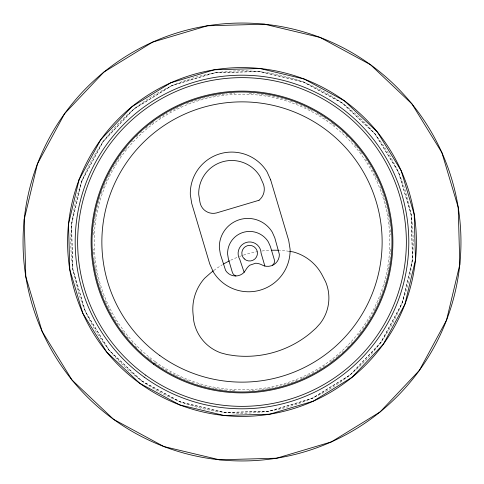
<?xml version="1.0" encoding="UTF-8"?>
<svg xmlns="http://www.w3.org/2000/svg" width="484" height="484" viewBox="0 0 484 484"><rect width="100%" height="100%" fill="white"/><g stroke="black" fill="none" stroke-linecap="round" stroke-linejoin="round"><path stroke-width="0.36" stroke-dasharray="2.42 1.81" d="M288.954 251.299L285.427 250.779A101.549 101.549 0 0 0 279.601 250.331M390.842 249.133A149.012 149.012 0 0 1 390.497 254.36M390.225 257.319A149.012 149.012 0 0 1 389.699 261.753M389.596 262.497A149.012 149.012 0 0 1 388.519 269.164M388.38 269.903A149.012 149.012 0 0 1 383.927 287.417M382.983 290.261A149.012 149.012 0 0 1 381.471 294.466M381.211 295.161A149.012 149.012 0 0 1 380.121 297.932M379.837 298.622A149.012 149.012 0 0 1 375.505 308.187M375.173 308.865A149.012 149.012 0 0 1 372.353 314.201M370.865 316.826A149.012 149.012 0 0 1 364.428 326.954M363.998 327.565A149.012 149.012 0 0 1 362.704 329.38M361.385 331.177A149.012 149.012 0 0 1 360.029 332.956M359.576 333.549A149.012 149.012 0 0 1 358.184 335.309M352.316 342.176A149.012 149.012 0 0 1 351.299 343.283M348.698 346.018A149.012 149.012 0 0 1 347.107 347.627M343.307 351.275A149.012 149.012 0 0 1 342.2 352.291M339.399 354.778A149.012 149.012 0 0 1 337.699 356.224M337.124 356.702A149.012 149.012 0 0 1 335.975 357.646M334.238 359.037A149.012 149.012 0 0 1 332.472 360.411M331.873 360.858A149.012 149.012 0 0 1 330.07 362.201M325.151 365.656A149.012 149.012 0 0 1 316.839 370.853M314.219 372.341A149.012 149.012 0 0 1 308.907 375.148M308.235 375.481A149.012 149.012 0 0 1 302.845 378.028M302.167 378.325A149.012 149.012 0 0 1 300.116 379.214M297.358 380.351A149.012 149.012 0 0 1 271.433 388.077M270.695 388.222A149.012 149.012 0 0 1 268.499 388.64M267.761 388.767A149.012 149.012 0 0 1 265.565 389.136M264.095 389.366A149.012 149.012 0 0 1 261.142 389.777M260.404 389.874A149.012 149.012 0 0 1 257.428 390.213M254.433 390.491A149.012 149.012 0 0 1 249.175 390.842M234.867 390.842A149.012 149.012 0 0 1 229.64 390.497M226.681 390.225A149.012 149.012 0 0 1 222.247 389.699M221.503 389.596A149.012 149.012 0 0 1 214.835 388.519M214.097 388.38A149.012 149.012 0 0 1 196.583 383.927M193.739 382.983A149.012 149.012 0 0 1 189.534 381.471M188.839 381.211A149.012 149.012 0 0 1 186.068 380.121M185.378 379.837A149.012 149.012 0 0 1 175.813 375.505M175.135 375.173A149.012 149.012 0 0 1 169.799 372.353M167.174 370.865A149.012 149.012 0 0 1 157.046 364.428M156.435 363.998A149.012 149.012 0 0 1 154.62 362.704M151.637 360.489A149.012 149.012 0 0 1 149.865 359.116M149.278 358.65A149.012 149.012 0 0 1 147.523 357.234M141.824 352.316A149.012 149.012 0 0 1 140.717 351.299M136.905 347.639A149.012 149.012 0 0 1 135.314 346.036M132.725 343.307A149.012 149.012 0 0 1 131.708 342.2M128.254 338.268A149.012 149.012 0 0 1 126.354 335.975M124.963 334.238A149.012 149.012 0 0 1 123.589 332.472M123.142 331.873A149.012 149.012 0 0 1 121.799 330.07M118.344 325.151A149.012 149.012 0 0 1 113.147 316.839M111.659 314.219A149.012 149.012 0 0 1 108.852 308.907M108.519 308.235A149.012 149.012 0 0 1 105.972 302.845M105.675 302.167A149.012 149.012 0 0 1 104.786 300.116M103.649 297.358A149.012 149.012 0 0 1 95.923 271.433M95.778 270.695A149.012 149.012 0 0 1 95.36 268.499M95.233 267.761A149.012 149.012 0 0 1 94.864 265.565M94.634 264.095A149.012 149.012 0 0 1 94.223 261.142M94.126 260.404A149.012 149.012 0 0 1 93.787 257.428M93.509 254.433A149.012 149.012 0 0 1 93.158 249.175M93.158 234.867A149.012 149.012 0 0 1 93.503 229.64M93.775 226.681A149.012 149.012 0 0 1 94.114 223.723M94.205 222.985A149.012 149.012 0 0 1 95.215 216.318M95.348 215.58A149.012 149.012 0 0 1 100.073 196.583M101.017 193.739A149.012 149.012 0 0 1 102.015 190.926M102.79 188.839A149.012 149.012 0 0 1 103.878 186.068M104.163 185.378A149.012 149.012 0 0 1 108.495 175.813M108.827 175.135A149.012 149.012 0 0 1 111.647 169.799M113.135 167.174A149.012 149.012 0 0 1 119.572 157.046M120.002 156.435A149.012 149.012 0 0 1 121.296 154.62M123.511 151.637A149.012 149.012 0 0 1 124.884 149.865M125.35 149.278A149.012 149.012 0 0 1 126.766 147.523M131.684 141.824A149.012 149.012 0 0 1 132.701 140.717M136.361 136.905A149.012 149.012 0 0 1 137.964 135.314M140.693 132.725A149.012 149.012 0 0 1 141.8 131.708M145.732 128.254A149.012 149.012 0 0 1 148.025 126.354M149.762 124.963A149.012 149.012 0 0 1 151.528 123.589M152.127 123.142A149.012 149.012 0 0 1 153.93 121.799M158.849 118.344A149.012 149.012 0 0 1 167.161 113.147M169.781 111.659A149.012 149.012 0 0 1 175.093 108.852M175.765 108.519A149.012 149.012 0 0 1 183.884 104.786M186.642 103.649A149.012 149.012 0 0 1 211.103 96.225M211.835 96.074A149.012 149.012 0 0 1 214.037 95.632M214.769 95.493A149.012 149.012 0 0 1 217.703 94.979M218.435 94.864A149.012 149.012 0 0 1 221.376 94.422M222.114 94.32A149.012 149.012 0 0 1 226.572 93.787M229.567 93.509A149.012 149.012 0 0 1 234.825 93.158M249.133 93.158A149.012 149.012 0 0 1 254.36 93.503M257.319 93.775A149.012 149.012 0 0 1 260.277 94.114M261.015 94.205A149.012 149.012 0 0 1 267.682 95.215M268.42 95.348A149.012 149.012 0 0 1 287.417 100.073M290.261 101.017A149.012 149.012 0 0 1 293.074 102.015M295.161 102.79A149.012 149.012 0 0 1 299.312 104.447M300.001 104.738A149.012 149.012 0 0 1 309.536 109.172M310.208 109.511A149.012 149.012 0 0 1 314.201 111.647M316.826 113.135A149.012 149.012 0 0 1 328.17 120.431M331.177 122.615A149.012 149.012 0 0 1 332.956 123.971M333.549 124.424A149.012 149.012 0 0 1 335.309 125.816M342.176 131.684A149.012 149.012 0 0 1 343.283 132.701M346.018 135.302A149.012 149.012 0 0 1 347.627 136.893M351.275 140.693A149.012 149.012 0 0 1 352.291 141.8M354.778 144.601A149.012 149.012 0 0 1 356.224 146.301M356.702 146.876A149.012 149.012 0 0 1 357.646 148.025M359.037 149.762A149.012 149.012 0 0 1 360.411 151.528M360.858 152.127A149.012 149.012 0 0 1 362.201 153.93M365.656 158.849A149.012 149.012 0 0 1 370.853 167.161M372.341 169.781A149.012 149.012 0 0 1 375.148 175.093M375.481 175.765A149.012 149.012 0 0 1 379.214 183.884M380.351 186.642A149.012 149.012 0 0 1 387.775 211.103M387.926 211.835A149.012 149.012 0 0 1 388.368 214.037M388.507 214.769A149.012 149.012 0 0 1 389.021 217.703M389.366 219.905A149.012 149.012 0 0 1 389.777 222.858M389.874 223.596A149.012 149.012 0 0 1 390.213 226.572M390.491 229.567A149.012 149.012 0 0 1 390.842 234.825M213.904 270.411A101.549 101.549 0 0 1 222.386 264.712M230.735 260.211A101.549 101.549 0 0 1 238.104 257.028M239.471 256.514A101.549 101.549 0 0 1 257.784 251.626M262.116 250.99A101.549 101.549 0 0 1 269.388 250.349M81.778 180.81L71.402 224.364L72.648 269.122L85.438 312.029L108.9 350.162L141.431 380.926L180.81 402.222L224.364 412.598L269.122 411.352L312.029 398.562L350.162 375.1L380.926 342.569L402.222 303.19L412.598 259.636L411.352 214.878L398.562 171.971L375.1 133.838L342.569 103.074L303.19 81.778L259.636 71.402L214.878 72.648L171.971 85.438L133.838 108.9L103.074 141.431L81.778 180.81M81.917 180.865L71.553 224.382L72.8 269.098L85.577 311.968L109.015 350.065L141.516 380.805L180.865 402.083L224.382 412.447L269.098 411.2L311.968 398.423L350.065 374.985L380.805 342.484L402.083 303.135L412.447 259.618L411.2 214.902L398.423 172.032L374.985 133.935L342.484 103.195L303.135 81.917L259.618 71.553L214.902 72.8L172.032 85.577L133.935 109.015L103.195 141.516L81.917 180.865M141.612 380.672A171.191 171.191 0 0 0 412.289 259.599A171.191 171.191 0 0 0 172.098 85.728A171.191 171.191 0 0 0 141.612 380.672M155.31 361.754A147.844 147.844 0 0 0 389.057 257.198A147.844 147.844 0 0 0 181.633 107.043A147.844 147.844 0 0 0 155.31 361.754"/><path stroke-width="0.73" d="M244.136 272.304L246.217 269.213A14.593 14.593 0 0 1 249.768 265.214L255.612 263.229A14.593 14.593 0 0 1 261.445 264.675C265.184 266.932 270.018 266.938 273.769 264.7A11.755 11.755 0 0 0 279.359 254.36L274.785 237.801L272.202 232.017A28.55 28.55 0 0 0 219.343 247.766L220.341 254.021L225.58 270.387A11.755 11.755 0 0 0 244.136 272.304L239.804 259.46A11.495 11.495 0 0 1 246.314 242.423A11.495 11.495 0 0 1 261.082 253.12L264.881 266.121M289.656 251.402L293.183 251.916A46.307 46.307 0 0 1 322.356 275.432L325.593 281.718A41.678 41.678 0 0 1 320.239 323.385L315.913 328.206L310.038 333.403A101.549 101.549 0 0 1 235.073 355.746L227.317 354.609L221.061 352.945A41.678 41.678 0 0 1 193.775 321.007L193.049 313.971A46.373 46.373 0 0 1 204.581 278.3L210.455 273.103A101.549 101.549 0 0 1 213.323 270.846M235.92 275.977A5.778 5.778 0 0 1 232.308 272.183L228.394 259.043L227.595 254.052A22.004 22.004 0 0 1 268.336 241.915L270.399 246.531L274.313 259.666A5.149 5.149 0 0 1 272.365 265.329M223.644 263.974A101.549 101.549 0 0 1 229.428 260.852M271.578 250.258A101.549 101.549 0 0 1 278.875 250.295M37.45 163.882L24.2 219.488L25.797 276.624L42.126 331.407L72.074 380.091L113.607 419.362L163.882 446.55L219.488 459.8L276.624 458.203L331.407 441.874L380.091 411.926L419.362 370.393L446.55 320.118L459.8 264.512L458.203 207.376L441.874 152.593L411.926 103.909L370.393 64.638L320.118 37.45L264.512 24.2L207.376 25.797L152.593 42.126L103.909 72.074L64.638 113.607L37.45 163.882M79.061 179.776L68.51 224.068L69.781 269.582L82.788 313.215L106.643 351.995L139.725 383.28L179.776 404.939L224.068 415.49L269.582 414.219L313.215 401.212L351.995 377.357L383.28 344.275L404.939 304.224L415.49 259.932L414.219 214.418L401.212 170.785L377.357 132.005L344.275 100.72L304.224 79.061L259.932 68.51L214.418 69.781L170.785 82.788L132.005 106.643L100.72 139.725L79.061 179.776M259.031 200.267L216.354 212.984A13.383 13.383 0 0 1 199.94 202.1L198.718 194.441A33.039 33.039 0 0 1 259.884 176.218L263.054 183.297A14.351 14.351 0 0 1 259.031 200.267M270.665 179.897L267.047 171.814A41.449 41.449 0 0 0 190.309 194.671L191.712 203.419L209.747 263.955L213.359 272.044A41.449 41.449 0 0 0 290.097 249.181L288.7 240.433L270.665 179.897M113.607 419.362A218.962 218.962 0 0 0 459.8 264.512A218.962 218.962 0 0 0 152.593 42.126A218.962 218.962 0 0 0 113.607 419.362M159.829 355.516A140.136 140.136 0 0 0 381.392 256.405A140.136 140.136 0 0 0 184.779 114.079A140.136 140.136 0 0 0 159.829 355.516M154.051 363.49A149.986 149.986 0 0 0 391.187 257.421A149.986 149.986 0 0 0 180.762 105.088A149.986 149.986 0 0 0 154.051 363.49M139.725 383.28A174.415 174.415 0 0 0 415.49 259.932A174.415 174.415 0 0 0 170.785 82.788A174.415 174.415 0 0 0 139.725 383.28M153.525 364.216A150.881 150.881 0 0 0 392.082 257.512A150.881 150.881 0 0 0 180.393 104.272A150.881 150.881 0 0 0 153.525 364.216M144.184 377.121A166.811 166.811 0 0 0 407.921 259.152A166.811 166.811 0 0 0 173.889 89.728A166.811 166.811 0 0 0 144.184 377.121M145.623 375.136A164.36 164.36 0 0 0 405.489 258.898A164.36 164.36 0 0 0 174.887 91.966A164.36 164.36 0 0 0 145.623 375.136M244.263 258.867A7.817 7.817 0 0 0 257.24 255.001A7.817 7.817 0 0 0 247.403 245.703A7.817 7.817 0 0 0 244.263 258.867"/></g></svg>
